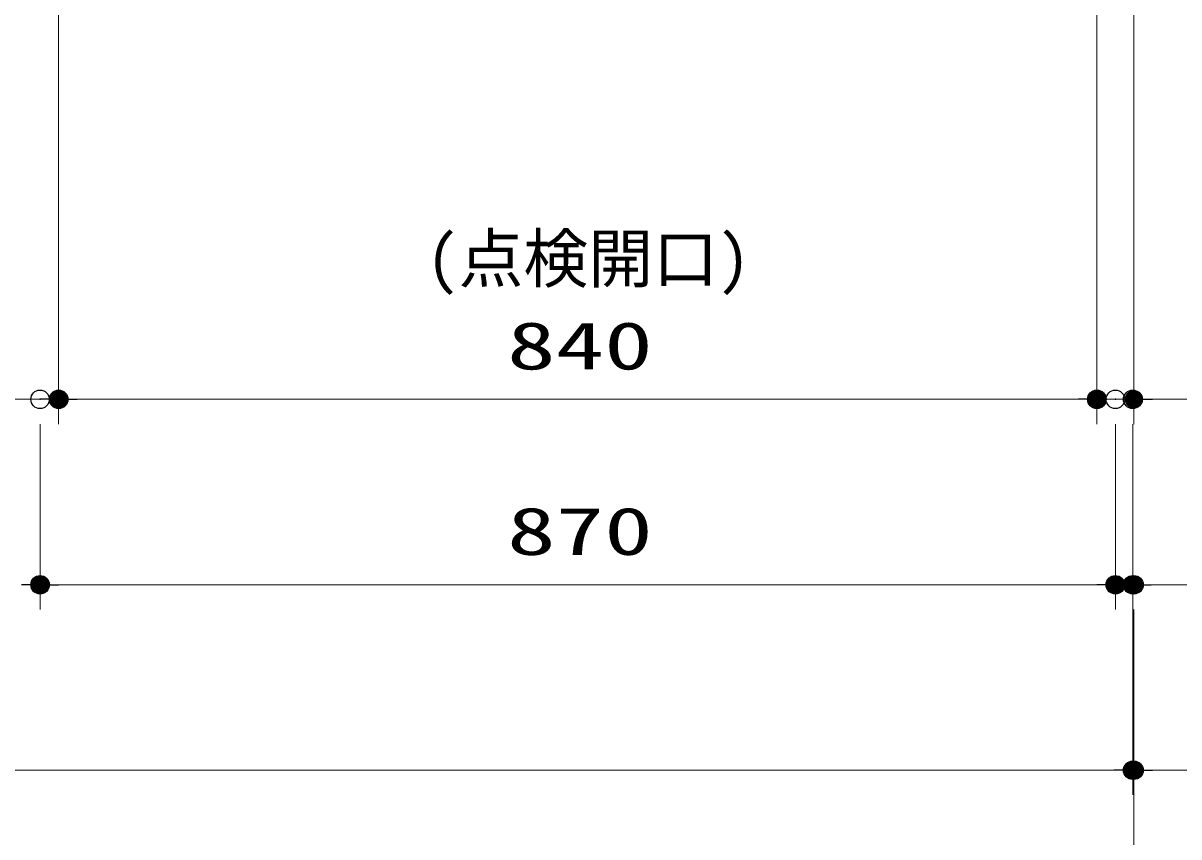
# Model space of a CAD drawing. Units: millimetres, scale not verified. Extents: x -9797 to 9797, y -4555 to 4555.
# Drawn here: x -6257 to -5322, y -3040 to -2382 of the extents above; entities that cross this region are included whole.
import ezdxf
from ezdxf.enums import TextEntityAlignment as Align

# ---------------------------------------------------------------- set-up
doc = ezdxf.new("R2010")
doc.units = ezdxf.units.MM
doc.header["$LTSCALE"] = 30
doc.header["$PDMODE"] = 32
doc.header["$PDSIZE"] = 15
for name, color, linetype, lineweight in [('0-0_0', 7, 'Continuous', 25), ('0-3_寸法ﾚｲﾔｰ', 30, 'Continuous', 13), ('0-4_DEFPOINTS', 7, 'Continuous', 25)]:
    doc.layers.add(name, color=color, linetype=linetype, lineweight=lineweight)
doc.styles.add('ＭＳ ゴシック', font='')
doc.styles.get('ＭＳ ゴシック').set_extended_font_data('MS Gothic')

# ---------------------------------------------------------------- blocks, each defined once
blk = doc.blocks.new('_DOT')
at = {"layer": '0-0_0', "color": 30}
blk.add_line((-15, 0), (-30, 0), dxfattribs=at)
for points in [[(0, 0), (-15, 0), (-14.88, 1.88)], [(0, 0), (-14.88, -1.88), (-15, 0)], [(0, 0), (-14.88, 1.88), (-14.53, 3.73)], [(0, 0), (-14.53, -3.73), (-14.88, -1.88)], [(0, 0), (-14.53, 3.73), (-13.95, 5.52)], [(0, 0), (-13.95, -5.52), (-14.53, -3.73)], [(0, 0), (-13.95, 5.52), (-13.14, 7.23)], [(0, 0), (-13.14, -7.23), (-13.95, -5.52)], [(0, 0), (-13.14, 7.23), (-12.14, 8.82)], [(0, 0), (-12.14, -8.82), (-13.14, -7.23)], [(0, 0), (-12.14, 8.82), (-10.93, 10.27)], [(0, 0), (-10.93, -10.27), (-12.14, -8.82)], [(0, 0), (-10.93, 10.27), (-9.56, 11.56)], [(0, 0), (-9.56, -11.56), (-10.93, -10.27)], [(0, 0), (-9.56, 11.56), (-8.04, 12.66)], [(0, 0), (-8.04, -12.66), (-9.56, -11.56)], [(0, 0), (-8.04, 12.66), (-6.39, 13.57)], [(0, 0), (-6.39, -13.57), (-8.04, -12.66)], [(0, 0), (-6.39, 13.57), (-4.64, 14.27)], [(0, 0), (-4.64, -14.27), (-6.39, -13.57)], [(0, 0), (-4.64, 14.27), (-2.81, 14.73)], [(0, 0), (-2.81, -14.73), (-4.64, -14.27)], [(0, 0), (-2.81, 14.73), (-0.94, 14.97)], [(0, 0), (-0.94, -14.97), (-2.81, -14.73)], [(0, 0), (-0.94, 14.97), (0.94, 14.97)], [(0, 0), (0.94, -14.97), (-0.94, -14.97)], [(0, 0), (0.94, 14.97), (2.81, 14.73)], [(0, 0), (2.81, 14.73), (4.64, 14.27)], [(0, 0), (4.64, 14.27), (6.39, 13.57)], [(0, 0), (6.39, 13.57), (8.04, 12.66)], [(0, 0), (8.04, 12.66), (9.56, 11.56)], [(0, 0), (9.56, 11.56), (10.93, 10.27)], [(0, 0), (10.93, 10.27), (12.14, 8.82)], [(0, 0), (12.14, 8.82), (13.14, 7.23)], [(0, 0), (13.14, 7.23), (13.95, 5.52)], [(0, 0), (13.95, 5.52), (14.53, 3.73)], [(0, 0), (14.53, 3.73), (14.88, 1.88)], [(0, 0), (14.88, 1.88), (15, 0)], [(0, 0), (2.81, -14.73), (0.94, -14.97)], [(0, 0), (4.64, -14.27), (2.81, -14.73)], [(0, 0), (6.39, -13.57), (4.64, -14.27)], [(0, 0), (8.04, -12.66), (6.39, -13.57)], [(0, 0), (9.56, -11.56), (8.04, -12.66)], [(0, 0), (10.93, -10.27), (9.56, -11.56)], [(0, 0), (12.14, -8.82), (10.93, -10.27)], [(0, 0), (13.14, -7.23), (12.14, -8.82)], [(0, 0), (13.95, -5.52), (13.14, -7.23)], [(0, 0), (14.53, -3.73), (13.95, -5.52)], [(0, 0), (14.88, -1.88), (14.53, -3.73)], [(0, 0), (15, 0), (14.88, -1.88)]]:
    blk.add_solid(points, dxfattribs=at)

msp = doc.modelspace()

# ---------------------------------------------------------------- linework, layer by layer
at = {"layer": '0-3_寸法ﾚｲﾔｰ'}
for p, q in [((-6228.51, -1935.93), (-6228.51, -2705.93)), ((-6228.51, -1935.93), (-6228.51, -2705.93)), ((-5388.51, -1935.93), (-5388.51, -2705.93)), ((-5388.51, -1935.93), (-5388.51, -2705.93)), ((-5358.51, -1935.93), (-5358.51, -2705.93)), ((-6243.51, -2685.93), (-6693.51, -2685.93)), ((-5403.51, -2685.93), (-6213.51, -2685.93)), ((-5403.51, -2685.93), (-5418.51, -2685.93)), ((-5358.51, -2685.93), (-5388.51, -2685.93)), ((-5358.51, -2685.93), (-5223.75, -2685.93)), ((-5343.51, -2685.93), (-5328.51, -2685.93)), ((-6243.51, -2705.93), (-6243.51, -2855.93)), ((-6243.51, -2705.93), (-6243.51, -2855.93)), ((-5373.51, -2705.93), (-5373.51, -2855.93)), ((-5373.51, -2705.93), (-5373.51, -2855.93)), ((-5359.51, -2705.93), (-5359.51, -3005.93)), ((-5359.51, -2705.93), (-5359.51, -2855.93)), ((-5388.51, -2835.93), (-6228.51, -2835.93)), ((-5388.51, -2835.93), (-5403.51, -2835.93)), ((-5359.51, -2835.93), (-5373.51, -2835.93)), ((-5359.51, -2835.93), (-5228.51, -2835.93)), ((-5344.51, -2835.93), (-5329.51, -2835.93)), ((-5359.51, -2855.93), (-5359.51, -3005.93)), ((-5358.51, -2855.93), (-5358.51, -3155.93)), ((-5358.51, -2855.93), (-5358.51, -3005.93)), ((-7442.51, -2985.93), (-5374.51, -2985.93)), ((-5374.51, -2985.93), (-5389.51, -2985.93)), ((-5359.51, -2985.93), (-5358.51, -2985.93)), ((-5358.51, -2985.93), (-5278.99, -2985.93)), ((-5343.51, -2985.93), (-5328.51, -2985.93))]:
    msp.add_line(p, q, dxfattribs=at)
at = {"layer": '0-4_DEFPOINTS'}
for p in [(-6243.51, -2685.93), (-6243.51, -2685.93), (-6228.51, -2685.93), (-5388.51, -2685.93), (-5373.51, -2685.93), (-5359.51, -2685.93), (-6243.51, -2835.93), (-5373.51, -2835.93), (-5359.51, -2835.93), (-5358.51, -2835.93), (-5358.51, -2835.93), (-5359.51, -2985.93), (-5358.51, -2985.93)]:
    msp.add_point(p, dxfattribs=at)

# ---------------------------------------------------------------- block references
at = {"layer": '0-3_寸法ﾚｲﾔｰ', "xscale": 0.5, "yscale": 0.5}
for p in [(-6228.51, -2685.93), (-5388.51, -2685.93), (-5388.51, -2685.93), (-6243.51, -2835.93), (-5373.51, -2835.93), (-5373.51, -2835.93), (-5359.51, -2985.93), (-5359.51, -2985.93)]:
    msp.add_blockref('_DOT', p, dxfattribs=at)
at = {"layer": '0-3_寸法ﾚｲﾔｰ', "xscale": 0.5, "yscale": 0.5, "rotation": 180}
for p in [(-6228.51, -2685.93), (-5358.51, -2685.93), (-6243.51, -2835.93), (-5359.51, -2835.93), (-5358.51, -2985.93)]:
    msp.add_blockref('_DOT', p, dxfattribs=at)

# ---------------------------------------------------------------- texts
at = {"layer": '0-3_寸法ﾚｲﾔｰ', "style": 'ＭＳ ゴシック'}
msp.add_text('(点検開口)', height=38.48, dxfattribs=at).set_placement((-5931.18, -2602.85), align=Align.BOTTOM_LEFT)
at = {"layer": '0-3_寸法ﾚｲﾔｰ', "style": 'ＭＳ ゴシック', "width": 1.5}
for s, p in [('840', (-5865.66, -2673.33)), ('870', (-5865.66, -2823.33))]:
    msp.add_text(s, height=38.49, dxfattribs=at).set_placement(p, align=Align.BOTTOM_LEFT)

doc.saveas('drawing.dxf')
